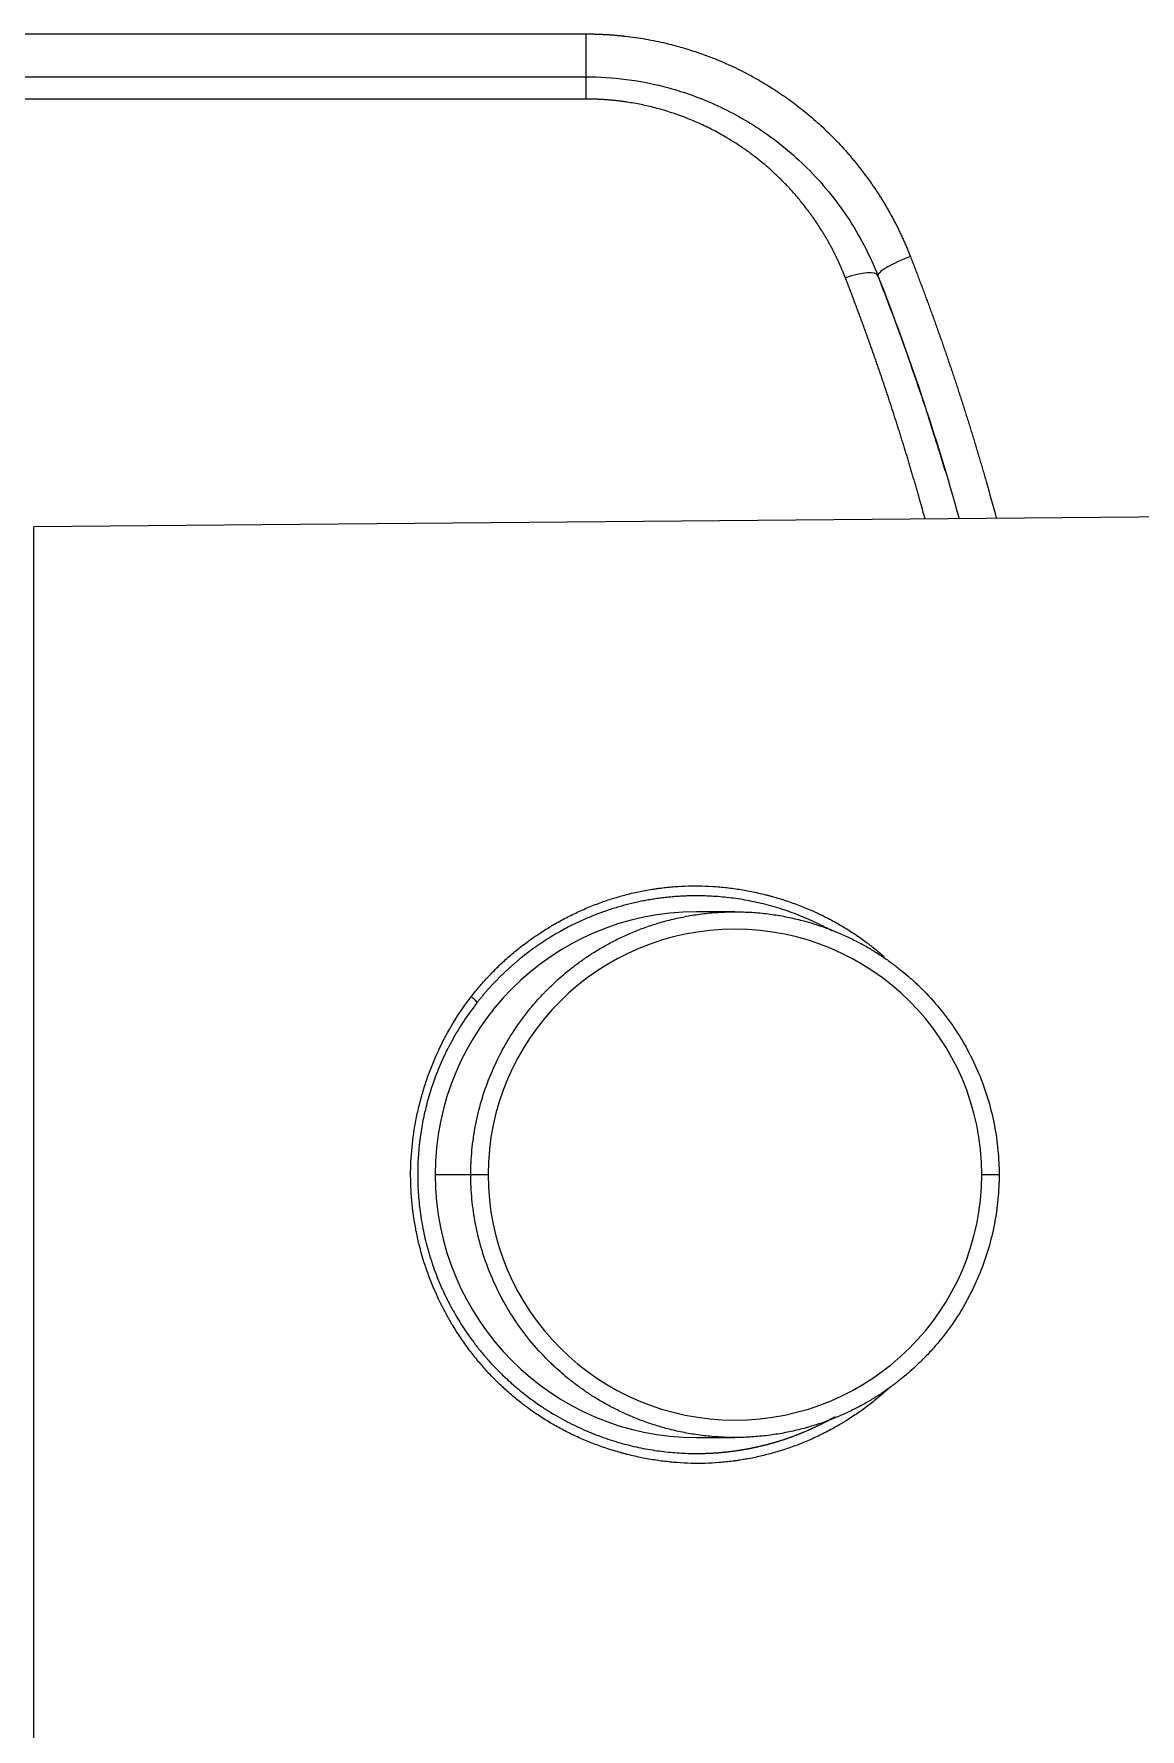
# Model space of a CAD drawing. Header units: millimetres. Extents: x 17284 to 19660, y -6011 to -2651.
# Drawn here: x 17950.89 to 17982.22, y -3433.91 to -3385.9 of the extents above; entities that cross this region are included whole.
import ezdxf

# ---------------------------------------------------------------- set-up
doc = ezdxf.new("R2010")
doc.units = ezdxf.units.MM

msp = doc.modelspace()

# ---------------------------------------------------------------- linework, layer by layer
at = {"linetype": 'Continuous', "lineweight": 13, "extrusion": (-1, -2.22045e-16, 0)}
for p, q in [((17885.112, -3385.897, 0), (17966.525, -3385.897, 0)), ((17966.525, -3385.897, 0), (17966.525, -3387.109, 0)), ((17966.525, -3387.109, 0), (17966.525, -3387.742, 0)), ((17966.525, -3387.742, 0), (17885.112, -3387.742, 0)), ((17950.893, -3436.55, 0), (17950.893, -3399.858, 0)), ((17962.257, -3418.204, 0), (17963.265, -3418.204, 0))]:
    msp.add_line(p, q, dxfattribs=at)
at = {"linetype": 'Continuous', "lineweight": 18, "extrusion": (-1, -2.22045e-16, 0)}
for p, q in [((17885.112, -3387.109, 0), (17966.525, -3387.109, 0)), ((17985.698, -3399.554, 0), (17950.893, -3399.858, 0)), ((17970.745, -3410.76, 0), (17969.66, -3410.76, 0)), ((17969.66, -3425.648, 0), (17970.745, -3425.648, 0))]:
    msp.add_line(p, q, dxfattribs=at)
at = {"linetype": 'Continuous', "lineweight": 13}
for centre, major_axis, ratio, start_param, end_param in [((17975.712, -3392.383, 0), (0.919, 0.361), 0.171683, 1.503419, 3.141593), ((17973.875, -3393.105, 0), (-0.919, -0.361), 0.28071, 3.141593, 4.602501)]:
    msp.add_ellipse(centre, major_axis=major_axis, ratio=ratio, start_param=start_param, end_param=end_param, dxfattribs=at)
at = {"linetype": 'Continuous', "lineweight": 18}
for centre, major_axis, ratio, start_param, end_param in [((17969.66, -3418.204, 0), (0, -7.444), 0.994522, 3.141593, 4.712389), ((17970.745, -3418.204, 0), (6.989, 0), 0.994463, 0.000011, 3.141593), ((17969.66, -3418.204, 0), (0, -7.444), 0.994522, 4.712389, 6.283185), ((17970.745, -3418.204, 0), (6.989, 0), 0.994463, 3.141593, 6.283174)]:
    msp.add_ellipse(centre, major_axis=major_axis, ratio=ratio, start_param=start_param, end_param=end_param, dxfattribs=at)
at = {"linetype": 'Continuous', "lineweight": 13}
for points, knots in [([(17966.525, -3385.897, 0), (17966.535, -3385.897, 0), (17966.556, -3385.897, 0), (17966.588, -3385.897, 0), (17966.619, -3385.897, 0), (17966.651, -3385.897, 0), (17966.683, -3385.898, 0), (17966.714, -3385.898, 0), (17966.746, -3385.899, 0), (17966.777, -3385.9, 0), (17966.809, -3385.901, 0), (17966.84, -3385.902, 0), (17966.872, -3385.903, 0), (17966.904, -3385.904, 0), (17966.935, -3385.905, 0), (17966.967, -3385.907, 0), (17966.998, -3385.908, 0), (17967.03, -3385.91, 0), (17967.062, -3385.911, 0), (17967.093, -3385.913, 0), (17967.125, -3385.915, 0), (17967.157, -3385.917, 0), (17967.188, -3385.919, 0), (17967.22, -3385.921, 0), (17967.252, -3385.924, 0), (17967.284, -3385.926, 0), (17967.315, -3385.929, 0), (17967.347, -3385.931, 0), (17967.379, -3385.934, 0), (17967.41, -3385.937, 0), (17967.442, -3385.94, 0), (17967.474, -3385.943, 0), (17967.506, -3385.946, 0), (17967.538, -3385.949, 0), (17967.569, -3385.952, 0), (17967.601, -3385.956, 0), (17967.721, -3385.969, 0), (17967.927, -3385.996, 0), (17968.218, -3386.042, 0), (17968.506, -3386.097, 0), (17968.766, -3386.154, 0), (17969, -3386.213, 0), (17969.207, -3386.27, 0), (17969.415, -3386.331, 0), (17969.621, -3386.398, 0), (17969.827, -3386.469, 0), (17970.052, -3386.552, 0), (17970.296, -3386.649, 0), (17970.557, -3386.762, 0), (17970.814, -3386.882, 0), (17971.068, -3387.01, 0), (17971.309, -3387.14, 0), (17971.538, -3387.272, 0), (17971.756, -3387.406, 0), (17971.971, -3387.545, 0), (17972.183, -3387.69, 0), (17972.391, -3387.84, 0), (17972.601, -3388.001, 0), (17972.813, -3388.172, 0), (17973.025, -3388.354, 0), (17973.232, -3388.541, 0), (17973.433, -3388.735, 0), (17973.63, -3388.934, 0), (17973.771, -3389.087, 0), (17973.862, -3389.188, 0), (17973.903, -3389.235, 0), (17973.945, -3389.282, 0), (17973.986, -3389.33, 0), (17974.027, -3389.378, 0), (17974.068, -3389.426, 0), (17974.108, -3389.474, 0), (17974.148, -3389.523, 0), (17974.187, -3389.571, 0), (17974.227, -3389.62, 0), (17974.265, -3389.669, 0), (17974.304, -3389.719, 0), (17974.342, -3389.768, 0), (17974.38, -3389.818, 0), (17974.417, -3389.868, 0), (17974.455, -3389.918, 0), (17974.491, -3389.968, 0), (17974.528, -3390.018, 0), (17974.564, -3390.069, 0), (17974.6, -3390.12, 0), (17974.635, -3390.171, 0), (17974.671, -3390.222, 0), (17974.705, -3390.274, 0), (17974.74, -3390.325, 0), (17974.774, -3390.377, 0), (17974.808, -3390.429, 0), (17974.841, -3390.481, 0), (17974.875, -3390.534, 0), (17974.907, -3390.587, 0), (17974.94, -3390.639, 0), (17974.972, -3390.693, 0), (17975.004, -3390.746, 0), (17975.035, -3390.799, 0), (17975.066, -3390.853, 0), (17975.097, -3390.907, 0), (17975.128, -3390.961, 0), (17975.158, -3391.015, 0), (17975.187, -3391.07, 0), (17975.217, -3391.124, 0), (17975.246, -3391.179, 0), (17975.275, -3391.234, 0), (17975.303, -3391.289, 0), (17975.331, -3391.345, 0), (17975.359, -3391.401, 0), (17975.386, -3391.456, 0), (17975.413, -3391.512, 0), (17975.44, -3391.569, 0), (17975.467, -3391.625, 0), (17975.493, -3391.682, 0), (17975.518, -3391.739, 0), (17975.544, -3391.796, 0), (17975.569, -3391.853, 0), (17975.594, -3391.911, 0), (17975.618, -3391.968, 0), (17975.642, -3392.026, 0), (17975.666, -3392.084, 0), (17975.689, -3392.142, 0), (17975.704, -3392.181, 0), (17975.712, -3392.201, 0)], [0, 0, 0, 0, 0.002641, 0.005284, 0.007926, 0.01057, 0.013215, 0.01586, 0.018507, 0.021154, 0.023802, 0.026451, 0.029102, 0.031753, 0.034405, 0.037059, 0.039713, 0.042369, 0.045026, 0.047684, 0.050344, 0.053005, 0.055667, 0.05833, 0.060995, 0.063661, 0.066329, 0.068998, 0.071668, 0.07434, 0.077014, 0.079689, 0.082366, 0.085044, 0.087724, 0.090406, 0.093089, 0.117957, 0.14267, 0.167252, 0.191728, 0.209788, 0.22789, 0.246043, 0.264257, 0.28254, 0.300901, 0.324898, 0.34883, 0.372718, 0.396582, 0.420443, 0.44201, 0.463589, 0.485195, 0.506841, 0.528542, 0.550314, 0.573964, 0.597604, 0.621253, 0.644931, 0.668657, 0.692449, 0.697814, 0.703173, 0.708526, 0.713874, 0.719216, 0.724553, 0.729886, 0.735213, 0.740536, 0.745855, 0.751169, 0.75648, 0.761787, 0.76709, 0.77239, 0.777687, 0.78298, 0.788271, 0.79356, 0.798846, 0.80413, 0.809412, 0.814693, 0.819971, 0.825249, 0.830525, 0.835801, 0.841076, 0.84635, 0.851624, 0.856898, 0.862172, 0.867446, 0.872721, 0.877996, 0.883273, 0.888551, 0.893829, 0.89911, 0.904392, 0.909676, 0.914963, 0.920251, 0.925542, 0.930836, 0.936133, 0.941433, 0.946737, 0.952044, 0.957355, 0.962669, 0.967988, 0.973311, 0.978639, 0.983972, 0.989309, 0.994652, 1, 1, 1, 1]), ([(17973.875, -3392.809, 0), (17973.871, -3392.801, 0), (17973.865, -3392.784, 0), (17973.855, -3392.76, 0), (17973.846, -3392.736, 0), (17973.836, -3392.712, 0), (17973.826, -3392.687, 0), (17973.816, -3392.663, 0), (17973.806, -3392.639, 0), (17973.796, -3392.615, 0), (17973.786, -3392.591, 0), (17973.776, -3392.567, 0), (17973.766, -3392.543, 0), (17973.755, -3392.519, 0), (17973.745, -3392.495, 0), (17973.734, -3392.471, 0), (17973.724, -3392.447, 0), (17973.713, -3392.423, 0), (17973.702, -3392.399, 0), (17973.692, -3392.376, 0), (17973.681, -3392.352, 0), (17973.67, -3392.328, 0), (17973.659, -3392.305, 0), (17973.648, -3392.281, 0), (17973.637, -3392.258, 0), (17973.625, -3392.234, 0), (17973.614, -3392.211, 0), (17973.603, -3392.187, 0), (17973.591, -3392.164, 0), (17973.58, -3392.141, 0), (17973.568, -3392.117, 0), (17973.556, -3392.094, 0), (17973.544, -3392.071, 0), (17973.533, -3392.048, 0), (17973.521, -3392.025, 0), (17973.509, -3392.002, 0), (17973.497, -3391.978, 0), (17973.484, -3391.955, 0), (17973.472, -3391.932, 0), (17973.46, -3391.91, 0), (17973.448, -3391.887, 0), (17973.435, -3391.864, 0), (17973.423, -3391.841, 0), (17973.41, -3391.818, 0), (17973.397, -3391.795, 0), (17973.384, -3391.773, 0), (17973.372, -3391.75, 0), (17973.359, -3391.727, 0), (17973.346, -3391.705, 0), (17973.333, -3391.682, 0), (17973.32, -3391.66, 0), (17973.306, -3391.637, 0), (17973.293, -3391.615, 0), (17973.28, -3391.592, 0), (17973.266, -3391.57, 0), (17973.253, -3391.548, 0), (17973.239, -3391.526, 0), (17973.226, -3391.503, 0), (17973.212, -3391.481, 0), (17973.142, -3391.369, 0), (17973.011, -3391.17, 0), (17972.811, -3390.891, 0), (17972.598, -3390.621, 0), (17972.383, -3390.37, 0), (17972.167, -3390.138, 0), (17971.952, -3389.925, 0), (17971.731, -3389.72, 0), (17971.502, -3389.525, 0), (17971.265, -3389.339, 0), (17971.022, -3389.161, 0), (17970.771, -3388.993, 0), (17970.537, -3388.848, 0), (17970.32, -3388.724, 0), (17970.125, -3388.618, 0), (17969.926, -3388.519, 0), (17969.725, -3388.426, 0), (17969.522, -3388.338, 0), (17969.316, -3388.256, 0), (17969.107, -3388.18, 0), (17968.896, -3388.109, 0), (17968.689, -3388.046, 0), (17968.485, -3387.991, 0), (17968.287, -3387.942, 0), (17968.088, -3387.899, 0), (17967.888, -3387.86, 0), (17967.736, -3387.836, 0), (17967.634, -3387.821, 0), (17967.581, -3387.813, 0), (17967.529, -3387.806, 0), (17967.476, -3387.8, 0), (17967.423, -3387.793, 0), (17967.37, -3387.787, 0), (17967.317, -3387.782, 0), (17967.264, -3387.777, 0), (17967.212, -3387.772, 0), (17967.159, -3387.767, 0), (17967.106, -3387.763, 0), (17967.053, -3387.759, 0), (17967, -3387.756, 0), (17966.948, -3387.753, 0), (17966.895, -3387.75, 0), (17966.842, -3387.748, 0), (17966.789, -3387.746, 0), (17966.736, -3387.744, 0), (17966.683, -3387.743, 0), (17966.631, -3387.742, 0), (17966.578, -3387.742, 0), (17966.542, -3387.742, 0), (17966.525, -3387.742, 0)], [0, 0, 0, 0, 0.002817, 0.005633, 0.008448, 0.011262, 0.014075, 0.016887, 0.019699, 0.022509, 0.025318, 0.028127, 0.030935, 0.033742, 0.036548, 0.039353, 0.042158, 0.044962, 0.047766, 0.050569, 0.053371, 0.056173, 0.058974, 0.061775, 0.064575, 0.067374, 0.070174, 0.072973, 0.075771, 0.078569, 0.081367, 0.084165, 0.086962, 0.089759, 0.092556, 0.095353, 0.098149, 0.100945, 0.103742, 0.106538, 0.109334, 0.11213, 0.114926, 0.117722, 0.120519, 0.123315, 0.126111, 0.128908, 0.131705, 0.134502, 0.137299, 0.140096, 0.142894, 0.145692, 0.14849, 0.151289, 0.154088, 0.156888, 0.159688, 0.162488, 0.199444, 0.236236, 0.272927, 0.309583, 0.341977, 0.374155, 0.406162, 0.438043, 0.469846, 0.501617, 0.533404, 0.565252, 0.588634, 0.61192, 0.63513, 0.658284, 0.681403, 0.704506, 0.727614, 0.750746, 0.773925, 0.79516, 0.81632, 0.837422, 0.858483, 0.879519, 0.885038, 0.890551, 0.896058, 0.901559, 0.907056, 0.912548, 0.918035, 0.923518, 0.928997, 0.934473, 0.939945, 0.945414, 0.95088, 0.956344, 0.961806, 0.967266, 0.972724, 0.978181, 0.983636, 0.989091, 0.994546, 1, 1, 1, 1]), ([(17975.712, -3392.201, 0), (17975.722, -3392.225, 0), (17975.741, -3392.274, 0), (17975.769, -3392.347, 0), (17975.797, -3392.421, 0), (17975.826, -3392.494, 0), (17975.854, -3392.567, 0), (17975.882, -3392.641, 0), (17975.91, -3392.714, 0), (17975.938, -3392.788, 0), (17975.966, -3392.861, 0), (17975.994, -3392.935, 0), (17976.022, -3393.009, 0), (17976.049, -3393.082, 0), (17976.077, -3393.156, 0), (17976.104, -3393.23, 0), (17976.132, -3393.304, 0), (17976.159, -3393.377, 0), (17976.186, -3393.451, 0), (17976.214, -3393.525, 0), (17976.241, -3393.599, 0), (17976.268, -3393.673, 0), (17976.295, -3393.747, 0), (17976.322, -3393.821, 0), (17976.349, -3393.895, 0), (17976.375, -3393.97, 0), (17976.402, -3394.044, 0), (17976.428, -3394.118, 0), (17976.455, -3394.192, 0), (17976.481, -3394.267, 0), (17976.508, -3394.341, 0), (17976.534, -3394.415, 0), (17976.56, -3394.49, 0), (17976.586, -3394.564, 0), (17976.612, -3394.639, 0), (17976.638, -3394.713, 0), (17976.664, -3394.788, 0), (17976.69, -3394.863, 0), (17976.716, -3394.937, 0), (17976.741, -3395.012, 0), (17976.767, -3395.087, 0), (17976.792, -3395.162, 0), (17976.818, -3395.237, 0), (17976.843, -3395.311, 0), (17976.868, -3395.386, 0), (17976.893, -3395.461, 0), (17976.918, -3395.536, 0), (17976.944, -3395.611, 0), (17976.968, -3395.686, 0), (17976.993, -3395.762, 0), (17977.018, -3395.837, 0), (17977.043, -3395.912, 0), (17977.067, -3395.987, 0), (17977.092, -3396.063, 0), (17977.116, -3396.138, 0), (17977.141, -3396.213, 0), (17977.165, -3396.289, 0), (17977.189, -3396.364, 0), (17977.213, -3396.44, 0), (17977.237, -3396.515, 0), (17977.261, -3396.591, 0), (17977.285, -3396.666, 0), (17977.309, -3396.742, 0), (17977.333, -3396.818, 0), (17977.357, -3396.893, 0), (17977.38, -3396.969, 0), (17977.404, -3397.045, 0), (17977.427, -3397.121, 0), (17977.451, -3397.197, 0), (17977.474, -3397.273, 0), (17977.497, -3397.348, 0), (17977.52, -3397.424, 0), (17977.543, -3397.501, 0), (17977.566, -3397.577, 0), (17977.589, -3397.653, 0), (17977.612, -3397.729, 0), (17977.635, -3397.805, 0), (17977.657, -3397.881, 0), (17977.68, -3397.958, 0), (17977.702, -3398.034, 0), (17977.725, -3398.11, 0), (17977.747, -3398.187, 0), (17977.769, -3398.263, 0), (17977.791, -3398.34, 0), (17977.814, -3398.416, 0), (17977.836, -3398.493, 0), (17977.949, -3398.888, 0), (17978.052, -3399.26, 0), (17978.146, -3399.606, 0)], [0, 0, 0, 0, 0.010113, 0.020226, 0.03034, 0.040455, 0.05057, 0.060685, 0.070801, 0.080918, 0.091035, 0.101152, 0.11127, 0.121389, 0.131508, 0.141628, 0.151749, 0.16187, 0.171992, 0.182114, 0.192237, 0.202361, 0.212486, 0.222611, 0.232737, 0.242863, 0.252991, 0.263119, 0.273247, 0.283377, 0.293507, 0.303638, 0.31377, 0.323903, 0.334037, 0.344171, 0.354306, 0.364442, 0.374579, 0.384717, 0.394856, 0.404996, 0.415136, 0.425278, 0.43542, 0.445563, 0.455708, 0.465853, 0.475999, 0.486147, 0.496295, 0.506444, 0.516594, 0.526746, 0.536898, 0.547052, 0.557206, 0.567362, 0.577518, 0.587676, 0.597835, 0.607995, 0.618157, 0.628319, 0.638482, 0.648647, 0.658813, 0.66898, 0.679149, 0.689318, 0.699489, 0.709661, 0.719834, 0.730009, 0.740184, 0.750362, 0.76054, 0.77072, 0.780901, 0.791083, 0.801267, 0.811452, 0.821638, 0.831826, 0.842016, 0.852206, 0.862398, 1, 1, 1, 1]), ([(17976.13, -3399.633, 0), (17976.062, -3399.386, 0), (17975.98, -3399.095, 0), (17975.884, -3398.759, 0), (17975.845, -3398.626, 0), (17975.806, -3398.492, 0), (17975.767, -3398.359, 0), (17975.728, -3398.225, 0), (17975.688, -3398.092, 0), (17975.648, -3397.959, 0), (17975.608, -3397.825, 0), (17975.567, -3397.692, 0), (17975.526, -3397.559, 0), (17975.485, -3397.426, 0), (17975.444, -3397.293, 0), (17975.402, -3397.16, 0), (17975.36, -3397.027, 0), (17975.318, -3396.894, 0), (17975.276, -3396.762, 0), (17975.233, -3396.629, 0), (17975.19, -3396.496, 0), (17975.146, -3396.364, 0), (17975.103, -3396.231, 0), (17975.059, -3396.099, 0), (17975.015, -3395.966, 0), (17974.971, -3395.834, 0), (17974.926, -3395.702, 0), (17974.881, -3395.57, 0), (17974.836, -3395.437, 0), (17974.79, -3395.305, 0), (17974.745, -3395.173, 0), (17974.699, -3395.041, 0), (17974.652, -3394.91, 0), (17974.606, -3394.778, 0), (17974.559, -3394.646, 0), (17974.512, -3394.514, 0), (17974.464, -3394.383, 0), (17974.417, -3394.251, 0), (17974.369, -3394.12, 0), (17974.321, -3393.988, 0), (17974.272, -3393.857, 0), (17974.223, -3393.726, 0), (17974.174, -3393.594, 0), (17974.125, -3393.463, 0), (17974.076, -3393.332, 0), (17974.026, -3393.201, 0), (17973.976, -3393.07, 0), (17973.925, -3392.94, 0), (17973.892, -3392.852, 0), (17973.875, -3392.809, 0)], [0, 0, 0, 0, 0.106064, 0.125268, 0.144482, 0.163705, 0.182937, 0.202179, 0.221431, 0.240691, 0.259962, 0.279242, 0.298532, 0.317832, 0.337141, 0.356461, 0.37579, 0.39513, 0.41448, 0.43384, 0.45321, 0.47259, 0.491981, 0.511383, 0.530795, 0.550217, 0.56965, 0.589094, 0.608549, 0.628014, 0.64749, 0.666978, 0.686476, 0.705985, 0.725506, 0.745038, 0.764581, 0.784135, 0.803701, 0.823278, 0.842867, 0.862468, 0.88208, 0.901703, 0.921339, 0.940986, 0.960646, 0.980317, 1, 1, 1, 1]), ([(17963.277, -3413.166, 0), (17963.359, -3413.061, 0), (17963.527, -3412.854, 0), (17963.792, -3412.559, 0), (17964.07, -3412.278, 0), (17964.36, -3412.013, 0), (17964.663, -3411.763, 0), (17964.979, -3411.527, 0), (17965.253, -3411.343, 0), (17965.45, -3411.22, 0), (17965.55, -3411.16, 0), (17965.6, -3411.13, 0), (17965.626, -3411.116, 0), (17965.638, -3411.108, 0), (17965.645, -3411.105, 0), (17965.648, -3411.103, 0), (17965.649, -3411.102, 0), (17965.65, -3411.101, 0), (17965.65, -3411.101, 0), (17965.651, -3411.101, 0), (17965.651, -3411.101, 0), (17965.651, -3411.101, 0), (17965.77, -3411.033, 0), (17966.008, -3410.903, 0), (17966.371, -3410.728, 0), (17966.739, -3410.572, 0), (17967.11, -3410.436, 0), (17967.487, -3410.32, 0), (17967.867, -3410.222, 0), (17968.188, -3410.157, 0), (17968.415, -3410.119, 0), (17968.529, -3410.102, 0), (17968.586, -3410.094, 0), (17968.614, -3410.09, 0), (17968.628, -3410.088, 0), (17968.636, -3410.088, 0), (17968.639, -3410.087, 0), (17968.641, -3410.087, 0), (17968.642, -3410.087, 0), (17968.773, -3410.07, 0), (17969.034, -3410.043, 0), (17969.427, -3410.023, 0), (17969.821, -3410.023, 0), (17970.217, -3410.043, 0), (17970.613, -3410.083, 0), (17971.011, -3410.144, 0), (17971.343, -3410.211, 0), (17971.577, -3410.267, 0), (17971.693, -3410.298, 0), (17971.752, -3410.314, 0), (17971.781, -3410.322, 0), (17971.796, -3410.326, 0), (17971.803, -3410.328, 0), (17971.807, -3410.329, 0), (17971.808, -3410.329, 0), (17971.809, -3410.329, 0), (17971.81, -3410.33, 0), (17971.81, -3410.33, 0), (17971.81, -3410.33, 0), (17971.81, -3410.33, 0), (17971.94, -3410.366, 0), (17972.197, -3410.444, 0), (17972.572, -3410.578, 0), (17972.938, -3410.729, 0), (17973.295, -3410.897, 0), (17973.643, -3411.082, 0), (17973.981, -3411.285, 0), (17974.255, -3411.469, 0), (17974.443, -3411.606, 0), (17974.536, -3411.676, 0), (17974.582, -3411.712, 0), (17974.605, -3411.73, 0), (17974.616, -3411.739, 0), (17974.622, -3411.744, 0), (17974.625, -3411.746, 0), (17974.626, -3411.747, 0), (17974.627, -3411.748, 0), (17974.627, -3411.748, 0), (17974.628, -3411.748, 0), (17974.628, -3411.748, 0), (17974.732, -3411.83, 0), (17974.845, -3411.924, 0), (17974.956, -3412.02, 0), (17974.967, -3412.031, 0)], [0, 0, 0, 0, 0.030194, 0.060388, 0.090582, 0.120776, 0.150971, 0.181165, 0.211359, 0.226456, 0.234004, 0.237779, 0.239666, 0.240609, 0.241081, 0.241317, 0.241435, 0.241494, 0.241523, 0.241538, 0.241538, 0.241553, 0.241553, 0.271747, 0.301941, 0.332135, 0.362329, 0.392524, 0.422718, 0.452912, 0.468009, 0.475557, 0.479332, 0.481219, 0.482162, 0.482634, 0.48287, 0.48287, 0.483106, 0.483106, 0.5133, 0.543494, 0.573688, 0.603882, 0.634077, 0.664271, 0.694465, 0.709562, 0.71711, 0.720885, 0.722772, 0.723715, 0.724187, 0.724423, 0.724541, 0.7246, 0.724629, 0.724644, 0.724644, 0.724659, 0.724659, 0.754853, 0.785047, 0.815241, 0.845435, 0.875629, 0.905824, 0.936018, 0.951115, 0.958663, 0.962438, 0.964325, 0.965268, 0.96574, 0.965976, 0.966094, 0.966153, 0.966182, 0.966182, 0.966212, 0.966212, 0.996406, 1, 1, 1, 1]), ([(17963.265, -3418.204, 0), (17963.265, -3417.974, 0), (17963.276, -3417.742, 0), (17963.32, -3417.277, 0), (17963.353, -3417.044, 0), (17963.442, -3416.578, 0), (17963.498, -3416.346, 0), (17963.634, -3415.885, 0), (17963.713, -3415.656, 0), (17963.896, -3415.204, 0), (17963.999, -3414.981, 0), (17964.228, -3414.543, 0), (17964.355, -3414.328, 0), (17964.631, -3413.909, 0), (17964.78, -3413.706, 0), (17965.021, -3413.41, 0), (17965.146, -3413.265, 0), (17965.299, -3413.101, 0), (17965.377, -3413.02, 0), (17965.416, -3412.98, 0), (17965.436, -3412.96, 0), (17965.446, -3412.95, 0), (17965.451, -3412.945, 0), (17965.454, -3412.943, 0), (17965.455, -3412.941, 0), (17965.456, -3412.941, 0), (17965.456, -3412.941, 0), (17965.456, -3412.94, 0), (17965.456, -3412.94, 0), (17965.456, -3412.94, 0), (17965.456, -3412.94, 0), (17965.456, -3412.94, 0), (17965.515, -3412.882, 0), (17965.638, -3412.763, 0), (17965.84, -3412.582, 0), (17966.06, -3412.399, 0), (17966.299, -3412.216, 0), (17966.556, -3412.034, 0), (17966.834, -3411.856, 0), (17967.133, -3411.683, 0), (17967.452, -3411.517, 0), (17967.792, -3411.361, 0), (17968.154, -3411.217, 0), (17968.536, -3411.088, 0), (17968.939, -3410.976, 0), (17969.363, -3410.884, 0), (17969.805, -3410.814, 0), (17970.112, -3410.785, 0), (17970.347, -3410.77, 0), (17970.465, -3410.764, 0), (17970.604, -3410.761, 0), (17970.665, -3410.76, 0), (17970.705, -3410.76, 0), (17970.725, -3410.76, 0), (17970.745, -3410.76, 0)], [0, 0, 0, 0, 0.0625, 0.0625, 0.125, 0.125, 0.1875, 0.1875, 0.25, 0.25, 0.3125, 0.3125, 0.375, 0.375, 0.4375, 0.4375, 0.46875, 0.484375, 0.492188, 0.496094, 0.498047, 0.499024, 0.499512, 0.499756, 0.499878, 0.499939, 0.49997, 0.499985, 0.499993, 0.499997, 0.499997, 0.5, 0.5, 0.53125, 0.5625, 0.59375, 0.625, 0.65625, 0.687501, 0.718751, 0.750001, 0.781251, 0.812501, 0.843751, 0.875001, 0.906251, 0.937501, 0.968751, 0.968751, 0.984376, 0.992188, 0.996094, 0.996094, 1, 1, 1, 1]), ([(17975.09, -3424.27, 0), (17975.047, -3424.308, 0), (17974.908, -3424.433, 0), (17974.663, -3424.637, 0), (17974.35, -3424.873, 0), (17974.078, -3425.058, 0), (17973.883, -3425.181, 0), (17973.784, -3425.24, 0), (17973.734, -3425.27, 0), (17973.709, -3425.284, 0), (17973.697, -3425.292, 0), (17973.69, -3425.295, 0), (17973.687, -3425.297, 0), (17973.686, -3425.298, 0), (17973.685, -3425.299, 0), (17973.684, -3425.299, 0), (17973.684, -3425.299, 0), (17973.684, -3425.299, 0), (17973.684, -3425.299, 0), (17973.566, -3425.368, 0), (17973.328, -3425.498, 0), (17972.966, -3425.674, 0), (17972.599, -3425.83, 0), (17972.228, -3425.966, 0), (17971.851, -3426.083, 0), (17971.47, -3426.182, 0), (17971.148, -3426.248, 0), (17970.92, -3426.286, 0), (17970.806, -3426.303, 0), (17970.748, -3426.311, 0), (17970.72, -3426.315, 0), (17970.708, -3426.317, 0), (17970.699, -3426.318, 0), (17970.695, -3426.318, 0), (17970.56, -3426.336, 0), (17970.297, -3426.363, 0), (17969.901, -3426.384, 0), (17969.504, -3426.384, 0), (17969.107, -3426.364, 0), (17968.708, -3426.324, 0), (17968.308, -3426.263, 0), (17967.973, -3426.196, 0), (17967.739, -3426.139, 0), (17967.621, -3426.109, 0), (17967.563, -3426.093, 0), (17967.533, -3426.085, 0), (17967.519, -3426.081, 0), (17967.511, -3426.079, 0), (17967.508, -3426.078, 0), (17967.506, -3426.077, 0), (17967.505, -3426.077, 0), (17967.504, -3426.077, 0), (17967.504, -3426.077, 0), (17967.504, -3426.077, 0), (17967.504, -3426.077, 0), (17967.374, -3426.04, 0), (17967.116, -3425.962, 0), (17966.74, -3425.828, 0), (17966.373, -3425.677, 0), (17966.016, -3425.509, 0), (17965.668, -3425.324, 0), (17965.33, -3425.122, 0), (17965.055, -3424.938, 0), (17964.868, -3424.802, 0), (17964.775, -3424.732, 0), (17964.729, -3424.696, 0), (17964.706, -3424.678, 0), (17964.694, -3424.669, 0), (17964.689, -3424.665, 0), (17964.686, -3424.662, 0), (17964.684, -3424.661, 0), (17964.684, -3424.661, 0), (17964.683, -3424.66, 0), (17964.683, -3424.66, 0), (17964.683, -3424.66, 0), (17964.579, -3424.579, 0), (17964.377, -3424.412, 0), (17964.087, -3424.147, 0), (17963.81, -3423.87, 0), (17963.548, -3423.578, 0), (17963.299, -3423.273, 0), (17963.064, -3422.954, 0), (17962.879, -3422.676, 0), (17962.756, -3422.476, 0), (17962.696, -3422.374, 0), (17962.667, -3422.323, 0), (17962.652, -3422.297, 0), (17962.644, -3422.284, 0), (17962.641, -3422.278, 0), (17962.639, -3422.275, 0), (17962.638, -3422.273, 0), (17962.638, -3422.272, 0), (17962.637, -3422.272, 0), (17962.637, -3422.272, 0), (17962.502, -3422.033, 0), (17962.258, -3421.55, 0), (17961.967, -3420.802, 0), (17961.824, -3420.288, 0), (17961.735, -3419.898, 0), (17961.696, -3419.701, 0), (17961.658, -3419.47, 0), (17961.641, -3419.354, 0), (17961.633, -3419.296, 0), (17961.63, -3419.266, 0), (17961.628, -3419.252, 0), (17961.627, -3419.246, 0), (17961.626, -3419.241, 0), (17961.626, -3419.239, 0), (17961.592, -3418.97, 0), (17961.551, -3418.435, 0), (17961.57, -3417.631, 0), (17961.653, -3416.961, 0), (17961.745, -3416.492, 0), (17961.8, -3416.259, 0), (17961.83, -3416.142, 0), (17961.846, -3416.083, 0), (17961.853, -3416.054, 0), (17961.857, -3416.039, 0), (17961.859, -3416.032, 0), (17961.86, -3416.029, 0), (17961.861, -3416.027, 0), (17961.861, -3416.026, 0), (17961.861, -3416.025, 0), (17961.861, -3416.025, 0), (17961.861, -3416.025, 0), (17961.897, -3415.893, 0), (17961.975, -3415.632, 0), (17962.154, -3415.122, 0), (17962.421, -3414.51, 0), (17962.809, -3413.815, 0), (17963.114, -3413.378, 0), (17963.277, -3413.166, 0)], [0, 0, 0, 0, 0.007197, 0.023744, 0.040291, 0.056838, 0.065111, 0.069248, 0.071316, 0.07235, 0.072867, 0.073126, 0.073255, 0.07332, 0.073352, 0.073368, 0.073376, 0.073376, 0.073384, 0.073384, 0.089931, 0.106478, 0.123024, 0.139571, 0.156118, 0.172665, 0.189211, 0.197485, 0.201621, 0.20369, 0.204724, 0.205241, 0.205241, 0.205758, 0.205758, 0.222305, 0.238851, 0.255398, 0.271945, 0.288492, 0.305038, 0.321585, 0.329858, 0.333995, 0.336063, 0.337097, 0.337615, 0.337873, 0.338002, 0.338067, 0.338099, 0.338115, 0.338124, 0.338124, 0.338132, 0.338132, 0.354678, 0.371225, 0.387772, 0.404318, 0.420865, 0.437412, 0.453959, 0.462232, 0.466369, 0.468437, 0.469471, 0.469988, 0.470247, 0.470376, 0.470441, 0.470473, 0.470489, 0.470489, 0.470505, 0.470505, 0.487052, 0.503599, 0.520145, 0.536692, 0.553239, 0.569786, 0.586332, 0.594606, 0.598742, 0.600811, 0.601845, 0.602362, 0.60262, 0.60275, 0.602814, 0.602847, 0.602847, 0.602879, 0.602879, 0.635972, 0.669066, 0.702159, 0.702159, 0.718706, 0.726979, 0.731116, 0.733184, 0.734218, 0.734736, 0.734994, 0.734994, 0.735253, 0.735253, 0.768346, 0.801439, 0.834533, 0.85108, 0.859353, 0.86349, 0.865558, 0.866592, 0.867109, 0.867368, 0.867497, 0.867562, 0.867594, 0.86761, 0.86761, 0.867626, 0.867626, 0.884173, 0.90072, 0.933813, 0.966907, 1, 1, 1, 1]), ([(17970.745, -3425.648, 0), (17970.584, -3425.648, 0), (17970.266, -3425.638, 0), (17969.805, -3425.594, 0), (17969.363, -3425.525, 0), (17968.94, -3425.432, 0), (17968.537, -3425.32, 0), (17968.154, -3425.191, 0), (17967.793, -3425.047, 0), (17967.452, -3424.891, 0), (17967.133, -3424.726, 0), (17966.835, -3424.553, 0), (17966.557, -3424.375, 0), (17966.299, -3424.193, 0), (17966.06, -3424.01, 0), (17965.84, -3423.827, 0), (17965.706, -3423.706, 0), (17965.609, -3423.616, 0), (17965.562, -3423.571, 0), (17965.508, -3423.52, 0), (17965.482, -3423.494, 0), (17965.469, -3423.481, 0), (17965.463, -3423.474, 0), (17965.459, -3423.471, 0), (17965.458, -3423.47, 0), (17965.457, -3423.469, 0), (17965.457, -3423.468, 0), (17965.456, -3423.468, 0), (17965.456, -3423.468, 0), (17965.456, -3423.468, 0), (17965.456, -3423.468, 0), (17965.456, -3423.468, 0), (17965.456, -3423.468, 0), (17965.274, -3423.286, 0), (17965.102, -3423.096, 0), (17964.78, -3422.703, 0), (17964.631, -3422.499, 0), (17964.355, -3422.081, 0), (17964.228, -3421.866, 0), (17963.999, -3421.428, 0), (17963.896, -3421.205, 0), (17963.713, -3420.753, 0), (17963.634, -3420.524, 0), (17963.498, -3420.063, 0), (17963.442, -3419.83, 0), (17963.353, -3419.365, 0), (17963.32, -3419.132, 0), (17963.276, -3418.666, 0), (17963.265, -3418.434, 0), (17963.265, -3418.204, 0)], [0, 0, 0, 0, 0.031249, 0.062499, 0.093749, 0.124999, 0.156249, 0.187499, 0.218749, 0.249999, 0.281249, 0.312499, 0.34375, 0.375, 0.40625, 0.4375, 0.46875, 0.46875, 0.484375, 0.492187, 0.496093, 0.498046, 0.499023, 0.499511, 0.499755, 0.499878, 0.499939, 0.499969, 0.499984, 0.499992, 0.499996, 0.499996, 0.5, 0.5, 0.5625, 0.5625, 0.625, 0.625, 0.6875, 0.6875, 0.75, 0.75, 0.8125, 0.8125, 0.875, 0.875, 0.9375, 0.9375, 1, 1, 1, 1])]:
    msp.add_open_spline(points, degree=3, knots=knots, dxfattribs=at)
at = {"linetype": 'Continuous', "lineweight": 18}
for points, knots in [([(17966.525, -3387.109, 0), (17966.907, -3387.109, 0), (17967.7, -3387.161, 0), (17968.933, -3387.409, 0), (17970.233, -3387.877, 0), (17971.568, -3388.622, 0), (17972.86, -3389.684, 0), (17973.996, -3391.069, 0), (17974.565, -3392.164, 0), (17974.793, -3392.744, 0)], [0, 0, 0, 0, 0.106966, 0.221997, 0.351545, 0.49376, 0.651107, 0.822357, 1, 1, 1, 1]), ([(17976.701, -3398.268, 0), (17976.65, -3398.096, 0), (17976.597, -3397.924, 0), (17976.373, -3397.195, 0), (17976.195, -3396.638, 0), (17975.821, -3395.525, 0), (17975.432, -3394.411, 0), (17975.012, -3393.299, 0), (17974.793, -3392.744, 0)], [0, 0, 0, 0, 0.093381, 0.093381, 0.395587, 0.395587, 0.697794, 1, 1, 1, 1]), ([(17969.658, -3410.307, 0), (17969.657, -3410.307, 0), (17969.607, -3410.307, 0), (17969.506, -3410.308, 0), (17969.354, -3410.312, 0), (17969.2, -3410.32, 0), (17969.046, -3410.33, 0), (17968.89, -3410.344, 0), (17968.734, -3410.361, 0), (17968.577, -3410.381, 0), (17968.419, -3410.404, 0), (17968.26, -3410.431, 0), (17968.101, -3410.461, 0), (17967.941, -3410.495, 0), (17967.78, -3410.533, 0), (17967.62, -3410.574, 0), (17967.459, -3410.619, 0), (17967.298, -3410.667, 0), (17967.136, -3410.72, 0), (17966.975, -3410.776, 0), (17966.814, -3410.836, 0), (17966.653, -3410.9, 0), (17966.492, -3410.968, 0), (17966.332, -3411.041, 0), (17966.161, -3411.122, 0), (17965.977, -3411.216, 0), (17965.777, -3411.325, 0), (17965.568, -3411.447, 0), (17965.352, -3411.582, 0), (17965.13, -3411.732, 0), (17964.902, -3411.897, 0), (17964.737, -3412.026, 0), (17964.635, -3412.11, 0), (17964.596, -3412.143, 0), (17964.557, -3412.175, 0), (17964.518, -3412.208, 0), (17964.48, -3412.241, 0), (17964.442, -3412.274, 0), (17964.404, -3412.308, 0), (17964.366, -3412.342, 0), (17964.328, -3412.376, 0), (17964.291, -3412.41, 0), (17964.254, -3412.445, 0), (17964.217, -3412.48, 0), (17964.181, -3412.515, 0), (17964.144, -3412.55, 0), (17964.108, -3412.585, 0), (17964.072, -3412.621, 0), (17964.036, -3412.657, 0), (17964.001, -3412.693, 0), (17963.966, -3412.73, 0), (17963.931, -3412.766, 0), (17963.896, -3412.803, 0), (17963.861, -3412.84, 0), (17963.827, -3412.878, 0), (17963.793, -3412.915, 0), (17963.759, -3412.953, 0), (17963.726, -3412.991, 0), (17963.692, -3413.029, 0), (17963.659, -3413.067, 0), (17963.626, -3413.106, 0), (17963.594, -3413.145, 0), (17963.561, -3413.184, 0), (17963.529, -3413.223, 0), (17963.497, -3413.262, 0), (17963.466, -3413.302, 0), (17963.445, -3413.329, 0), (17963.435, -3413.342, 0)], [0, 0, 0, 0, 0.00003, 0.020796, 0.041731, 0.062838, 0.084119, 0.105576, 0.127211, 0.149027, 0.171024, 0.193206, 0.215573, 0.238129, 0.260874, 0.28381, 0.306939, 0.330262, 0.353782, 0.3775, 0.401417, 0.425535, 0.449855, 0.474379, 0.499108, 0.529126, 0.561074, 0.594955, 0.630769, 0.668519, 0.708204, 0.749825, 0.756972, 0.764118, 0.771265, 0.778412, 0.785558, 0.792705, 0.799852, 0.806999, 0.814146, 0.821293, 0.82844, 0.835588, 0.842735, 0.849883, 0.85703, 0.864178, 0.871326, 0.878474, 0.885622, 0.89277, 0.899918, 0.907066, 0.914214, 0.921362, 0.928511, 0.935659, 0.942808, 0.949957, 0.957105, 0.964254, 0.971403, 0.978552, 0.985701, 0.992851, 1, 1, 1, 1]), ([(17973.485, -3411.297, 0), (17973.428, -3411.265, 0), (17973.371, -3411.234, 0), (17973.133, -3411.11, 0), (17972.951, -3411.024, 0), (17972.589, -3410.869, 0), (17972.407, -3410.799, 0), (17972.047, -3410.675, 0), (17971.867, -3410.62, 0), (17971.511, -3410.525, 0), (17971.158, -3410.445, 0), (17970.64, -3410.363, 0), (17970.139, -3410.317, 0), (17969.816, -3410.307, 0), (17969.658, -3410.307, 0)], [0, 0, 0, 0, 0.043409, 0.043409, 0.180065, 0.180065, 0.316721, 0.316721, 0.453377, 0.453377, 0.590032, 0.726688, 0.863344, 1, 1, 1, 1]), ([(17970.745, -3410.76, 0), (17970.907, -3410.76, 0), (17971.225, -3410.77, 0), (17971.685, -3410.814, 0), (17972.128, -3410.884, 0), (17972.551, -3410.976, 0), (17972.954, -3411.088, 0), (17973.336, -3411.217, 0), (17973.698, -3411.361, 0), (17974.038, -3411.517, 0), (17974.357, -3411.682, 0), (17974.656, -3411.855, 0), (17974.934, -3412.034, 0), (17975.192, -3412.215, 0), (17975.43, -3412.399, 0), (17975.65, -3412.582, 0), (17975.785, -3412.702, 0), (17975.882, -3412.792, 0), (17975.929, -3412.837, 0), (17975.982, -3412.889, 0), (17976.008, -3412.915, 0), (17976.021, -3412.927, 0), (17976.028, -3412.934, 0), (17976.031, -3412.937, 0), (17976.033, -3412.939, 0), (17976.034, -3412.939, 0), (17976.034, -3412.94, 0), (17976.034, -3412.94, 0), (17976.034, -3412.94, 0), (17976.034, -3412.94, 0), (17976.034, -3412.94, 0), (17976.034, -3412.94, 0), (17976.034, -3412.94, 0), (17976.217, -3413.122, 0), (17976.389, -3413.312, 0), (17976.71, -3413.705, 0), (17976.86, -3413.909, 0), (17977.136, -3414.328, 0), (17977.262, -3414.542, 0), (17977.492, -3414.98, 0), (17977.595, -3415.203, 0), (17977.777, -3415.655, 0), (17977.857, -3415.884, 0), (17977.992, -3416.346, 0), (17978.048, -3416.578, 0), (17978.137, -3417.043, 0), (17978.171, -3417.277, 0), (17978.214, -3417.742, 0), (17978.225, -3417.974, 0), (17978.225, -3418.204, 0)], [0, 0, 0, 0, 0.031249, 0.062499, 0.093749, 0.124999, 0.156249, 0.187499, 0.218749, 0.249999, 0.281249, 0.312499, 0.343749, 0.374999, 0.40625, 0.4375, 0.46875, 0.46875, 0.484375, 0.492187, 0.496093, 0.498046, 0.499023, 0.499511, 0.499755, 0.499878, 0.499939, 0.499969, 0.499984, 0.499992, 0.499996, 0.499996, 0.5, 0.5, 0.5625, 0.5625, 0.625, 0.625, 0.6875, 0.6875, 0.75, 0.75, 0.8125, 0.8125, 0.875, 0.875, 0.9375, 0.9375, 1, 1, 1, 1]), ([(17963.435, -3413.342, 0), (17963.303, -3413.511, 0), (17963.18, -3413.682, 0), (17962.953, -3414.027, 0), (17962.848, -3414.2, 0), (17962.655, -3414.548, 0), (17962.566, -3414.723, 0), (17962.406, -3415.07, 0), (17962.334, -3415.244, 0), (17962.204, -3415.588, 0), (17962.146, -3415.758, 0), (17962.045, -3416.096, 0), (17961.957, -3416.43, 0), (17961.893, -3416.754, 0), (17961.853, -3416.992, 0), (17961.836, -3417.11, 0), (17961.818, -3417.246, 0), (17961.811, -3417.313, 0), (17961.807, -3417.347, 0), (17961.805, -3417.363, 0), (17961.804, -3417.372, 0), (17961.804, -3417.376, 0), (17961.804, -3417.378, 0), (17961.803, -3417.379, 0), (17961.803, -3417.38, 0), (17961.803, -3417.38, 0), (17961.803, -3417.38, 0), (17961.803, -3417.38, 0), (17961.785, -3417.553, 0), (17961.76, -3417.902, 0), (17961.758, -3418.436, 0), (17961.792, -3418.977, 0), (17961.865, -3419.524, 0), (17961.977, -3420.072, 0), (17962.131, -3420.619, 0), (17962.262, -3420.98, 0), (17962.37, -3421.25, 0), (17962.427, -3421.384, 0), (17962.499, -3421.539, 0), (17962.535, -3421.616, 0), (17962.554, -3421.655, 0), (17962.564, -3421.674, 0), (17962.568, -3421.684, 0), (17962.571, -3421.689, 0), (17962.572, -3421.691, 0), (17962.572, -3421.692, 0), (17962.573, -3421.693, 0), (17962.573, -3421.693, 0), (17962.573, -3421.693, 0), (17962.573, -3421.694, 0), (17962.573, -3421.694, 0), (17962.573, -3421.694, 0), (17962.637, -3421.824, 0), (17962.709, -3421.96, 0), (17962.87, -3422.245, 0), (17962.96, -3422.393, 0), (17963.11, -3422.621, 0), (17963.216, -3422.775, 0), (17963.39, -3423.012, 0), (17963.518, -3423.173, 0), (17963.619, -3423.294, 0), (17963.67, -3423.354, 0), (17963.733, -3423.426, 0), (17963.764, -3423.461, 0), (17963.78, -3423.479, 0), (17963.788, -3423.488, 0), (17963.792, -3423.492, 0), (17963.794, -3423.494, 0), (17963.795, -3423.496, 0), (17963.796, -3423.496, 0), (17963.796, -3423.496, 0), (17963.796, -3423.497, 0), (17963.796, -3423.497, 0), (17963.796, -3423.497, 0), (17963.796, -3423.497, 0), (17963.898, -3423.609, 0), (17963.998, -3423.713, 0), (17964.191, -3423.906, 0), (17964.285, -3423.994, 0), (17964.466, -3424.156, 0), (17964.552, -3424.23, 0), (17964.716, -3424.365, 0), (17964.793, -3424.426, 0), (17964.937, -3424.536, 0), (17965.004, -3424.585, 0), (17965.127, -3424.673, 0), (17965.239, -3424.75, 0), (17965.327, -3424.808, 0), (17965.384, -3424.845, 0), (17965.41, -3424.862, 0), (17965.436, -3424.878, 0), (17965.448, -3424.886, 0), (17965.454, -3424.89, 0), (17965.457, -3424.891, 0), (17965.458, -3424.892, 0), (17965.459, -3424.893, 0), (17965.459, -3424.893, 0), (17965.459, -3424.893, 0), (17965.459, -3424.893, 0), (17965.459, -3424.893, 0), (17965.459, -3424.893, 0), (17965.459, -3424.893, 0), (17965.459, -3424.893, 0), (17965.459, -3424.893, 0), (17965.636, -3425.004, 0), (17965.815, -3425.107, 0), (17966.175, -3425.295, 0), (17966.355, -3425.38, 0), (17966.717, -3425.536, 0), (17966.898, -3425.606, 0), (17967.258, -3425.73, 0), (17967.617, -3425.84, 0), (17968.147, -3425.962, 0), (17968.667, -3426.045, 0), (17969.172, -3426.092, 0), (17969.498, -3426.101, 0), (17969.658, -3426.101, 0)], [0, 0, 0, 0, 0.03125, 0.03125, 0.0625, 0.0625, 0.09375, 0.09375, 0.125, 0.125, 0.15625, 0.15625, 0.1875, 0.21875, 0.21875, 0.234375, 0.242187, 0.246094, 0.248047, 0.249023, 0.249512, 0.249756, 0.249878, 0.249939, 0.249969, 0.249985, 0.249985, 0.25, 0.25, 0.28125, 0.3125, 0.34375, 0.375, 0.40625, 0.4375, 0.46875, 0.46875, 0.484375, 0.492187, 0.496094, 0.498047, 0.499023, 0.499512, 0.499756, 0.499878, 0.499939, 0.499969, 0.499985, 0.499992, 0.499996, 0.499996, 0.5, 0.5, 0.53125, 0.53125, 0.5625, 0.5625, 0.578125, 0.59375, 0.609375, 0.609375, 0.617187, 0.621094, 0.623047, 0.624023, 0.624512, 0.624756, 0.624878, 0.624939, 0.624969, 0.624985, 0.624992, 0.624996, 0.624996, 0.625, 0.625, 0.640625, 0.640625, 0.65625, 0.65625, 0.671875, 0.671875, 0.6875, 0.6875, 0.703125, 0.703125, 0.71875, 0.734375, 0.734375, 0.742187, 0.746094, 0.748047, 0.749023, 0.749512, 0.749756, 0.749878, 0.749939, 0.749969, 0.749985, 0.749992, 0.749996, 0.749998, 0.749998, 0.75, 0.75, 0.78125, 0.78125, 0.8125, 0.8125, 0.84375, 0.84375, 0.875, 0.90625, 0.9375, 0.96875, 1, 1, 1, 1]), ([(17963.277, -3413.166, 0), (17963.297, -3413.181, 0), (17963.342, -3413.216, 0), (17963.403, -3413.275, 0), (17963.437, -3413.322, 0), (17963.438, -3413.338, 0), (17963.435, -3413.342, 0)], [0, 0, 0, 0, 0.249942, 0.499962, 0.749981, 1, 1, 1, 1]), ([(17963.265, -3418.204, 0), (17963.271, -3418.204, 0), (17963.302, -3418.204, 0), (17963.418, -3418.204, 0), (17963.583, -3418.204, 0), (17963.701, -3418.204, 0), (17963.756, -3418.204, 0)], [0, 0, 0, 0, 0.249994, 0.499996, 0.749998, 1, 1, 1, 1]), ([(17978.225, -3418.204, 0), (17978.225, -3418.434, 0), (17978.214, -3418.666, 0), (17978.171, -3419.131, 0), (17978.137, -3419.365, 0), (17978.048, -3419.83, 0), (17977.992, -3420.062, 0), (17977.857, -3420.524, 0), (17977.777, -3420.753, 0), (17977.595, -3421.205, 0), (17977.492, -3421.428, 0), (17977.262, -3421.866, 0), (17977.136, -3422.081, 0), (17976.86, -3422.499, 0), (17976.71, -3422.703, 0), (17976.469, -3422.998, 0), (17976.344, -3423.143, 0), (17976.192, -3423.307, 0), (17976.114, -3423.388, 0), (17976.074, -3423.428, 0), (17976.054, -3423.448, 0), (17976.044, -3423.458, 0), (17976.039, -3423.463, 0), (17976.037, -3423.466, 0), (17976.036, -3423.467, 0), (17976.035, -3423.467, 0), (17976.035, -3423.468, 0), (17976.034, -3423.468, 0), (17976.034, -3423.468, 0), (17976.034, -3423.468, 0), (17976.034, -3423.468, 0), (17976.034, -3423.468, 0), (17975.975, -3423.527, 0), (17975.852, -3423.645, 0), (17975.65, -3423.827, 0), (17975.43, -3424.01, 0), (17975.192, -3424.193, 0), (17974.934, -3424.374, 0), (17974.656, -3424.553, 0), (17974.358, -3424.726, 0), (17974.039, -3424.891, 0), (17973.698, -3425.047, 0), (17973.337, -3425.191, 0), (17972.954, -3425.32, 0), (17972.551, -3425.432, 0), (17972.128, -3425.525, 0), (17971.685, -3425.594, 0), (17971.378, -3425.623, 0), (17971.144, -3425.638, 0), (17971.026, -3425.644, 0), (17970.906, -3425.647, 0), (17970.826, -3425.648, 0), (17970.786, -3425.648, 0), (17970.745, -3425.648, 0)], [0, 0, 0, 0, 0.0625, 0.0625, 0.125, 0.125, 0.1875, 0.1875, 0.25, 0.25, 0.3125, 0.3125, 0.375, 0.375, 0.4375, 0.4375, 0.46875, 0.484375, 0.492188, 0.496094, 0.498047, 0.499024, 0.499512, 0.499756, 0.499878, 0.499939, 0.49997, 0.499985, 0.499993, 0.499997, 0.499997, 0.5, 0.5, 0.53125, 0.5625, 0.59375, 0.625, 0.656251, 0.687501, 0.718751, 0.750001, 0.781251, 0.812501, 0.843751, 0.875001, 0.906251, 0.937501, 0.968751, 0.968751, 0.984376, 0.992188, 0.992188, 1, 1, 1, 1]), ([(17977.734, -3418.204, 0), (17977.795, -3418.204, 0), (17977.929, -3418.204, 0), (17978.114, -3418.204, 0), (17978.222, -3418.204, 0), (17978.232, -3418.204, 0), (17978.225, -3418.204, 0)], [0, 0, 0, 0, 0.250002, 0.500004, 0.750006, 1, 1, 1, 1]), ([(17969.658, -3426.101, 0), (17969.666, -3426.101, 0), (17969.682, -3426.101, 0), (17969.707, -3426.101, 0), (17969.732, -3426.101, 0), (17969.757, -3426.101, 0), (17969.782, -3426.1, 0), (17969.807, -3426.1, 0), (17969.833, -3426.099, 0), (17969.858, -3426.099, 0), (17969.883, -3426.098, 0), (17969.908, -3426.097, 0), (17969.933, -3426.096, 0), (17969.959, -3426.096, 0), (17969.984, -3426.095, 0), (17970.009, -3426.093, 0), (17970.035, -3426.092, 0), (17970.06, -3426.091, 0), (17970.086, -3426.09, 0), (17970.111, -3426.088, 0), (17970.137, -3426.087, 0), (17970.162, -3426.085, 0), (17970.188, -3426.083, 0), (17970.214, -3426.082, 0), (17970.239, -3426.08, 0), (17970.265, -3426.078, 0), (17970.291, -3426.076, 0), (17970.317, -3426.074, 0), (17970.342, -3426.071, 0), (17970.368, -3426.069, 0), (17970.394, -3426.067, 0), (17970.42, -3426.064, 0), (17970.446, -3426.062, 0), (17970.472, -3426.059, 0), (17970.498, -3426.056, 0), (17970.524, -3426.054, 0), (17970.55, -3426.051, 0), (17970.576, -3426.048, 0), (17970.602, -3426.045, 0), (17970.628, -3426.041, 0), (17970.654, -3426.038, 0), (17970.681, -3426.035, 0), (17970.707, -3426.031, 0), (17970.733, -3426.028, 0), (17970.759, -3426.024, 0), (17970.786, -3426.02, 0), (17970.812, -3426.016, 0), (17970.838, -3426.012, 0), (17970.865, -3426.008, 0), (17970.891, -3426.004, 0), (17970.917, -3426, 0), (17970.944, -3425.996, 0), (17970.97, -3425.991, 0), (17970.997, -3425.987, 0), (17971.023, -3425.982, 0), (17971.05, -3425.978, 0), (17971.076, -3425.973, 0), (17971.103, -3425.968, 0), (17971.13, -3425.963, 0), (17971.156, -3425.958, 0), (17971.183, -3425.953, 0), (17971.209, -3425.947, 0), (17971.236, -3425.942, 0), (17971.263, -3425.936, 0), (17971.29, -3425.931, 0), (17971.316, -3425.925, 0), (17971.343, -3425.919, 0), (17971.37, -3425.913, 0), (17971.397, -3425.907, 0), (17971.423, -3425.901, 0), (17971.45, -3425.895, 0), (17971.477, -3425.889, 0), (17971.504, -3425.882, 0), (17971.531, -3425.876, 0), (17971.558, -3425.869, 0), (17971.584, -3425.863, 0), (17971.611, -3425.856, 0), (17971.638, -3425.849, 0), (17971.665, -3425.842, 0), (17971.692, -3425.835, 0), (17971.719, -3425.827, 0), (17971.746, -3425.82, 0), (17971.773, -3425.813, 0), (17971.8, -3425.805, 0), (17971.827, -3425.797, 0), (17971.854, -3425.79, 0), (17971.881, -3425.782, 0), (17971.908, -3425.774, 0), (17971.935, -3425.766, 0), (17971.962, -3425.757, 0), (17971.989, -3425.749, 0), (17972.016, -3425.741, 0), (17972.043, -3425.732, 0), (17972.07, -3425.724, 0), (17972.097, -3425.715, 0), (17972.125, -3425.706, 0), (17972.152, -3425.697, 0), (17972.179, -3425.688, 0), (17972.206, -3425.679, 0), (17972.233, -3425.669, 0), (17972.26, -3425.66, 0), (17972.287, -3425.651, 0), (17972.314, -3425.641, 0), (17972.341, -3425.631, 0), (17972.368, -3425.621, 0), (17972.395, -3425.611, 0), (17972.423, -3425.601, 0), (17972.45, -3425.591, 0), (17972.477, -3425.581, 0), (17972.504, -3425.57, 0), (17972.531, -3425.56, 0), (17972.558, -3425.549, 0), (17972.585, -3425.538, 0), (17972.612, -3425.528, 0), (17972.639, -3425.517, 0), (17972.666, -3425.506, 0), (17972.693, -3425.494, 0), (17972.72, -3425.483, 0), (17972.748, -3425.472, 0), (17972.775, -3425.46, 0), (17972.802, -3425.448, 0), (17972.829, -3425.437, 0), (17972.856, -3425.425, 0), (17972.883, -3425.413, 0), (17972.91, -3425.4, 0), (17972.937, -3425.388, 0), (17972.964, -3425.376, 0), (17972.991, -3425.363, 0), (17973.018, -3425.351, 0), (17973.045, -3425.338, 0), (17973.071, -3425.325, 0), (17973.098, -3425.312, 0), (17973.125, -3425.299, 0), (17973.191, -3425.267, 0), (17973.299, -3425.212, 0), (17973.443, -3425.135, 0), (17973.539, -3425.081, 0), (17973.585, -3425.055, 0)], [0, 0, 0, 0, 0.005997, 0.012003, 0.018019, 0.024044, 0.030078, 0.036122, 0.042176, 0.048239, 0.054312, 0.060394, 0.066486, 0.072587, 0.078698, 0.084819, 0.090949, 0.097089, 0.103239, 0.109399, 0.115568, 0.121747, 0.127935, 0.134134, 0.140342, 0.14656, 0.152788, 0.159026, 0.165274, 0.171531, 0.177799, 0.184076, 0.190363, 0.196661, 0.202968, 0.209285, 0.215612, 0.221949, 0.228297, 0.234654, 0.241021, 0.247399, 0.253786, 0.260184, 0.266592, 0.273009, 0.279438, 0.285876, 0.292324, 0.298783, 0.305252, 0.311731, 0.31822, 0.324719, 0.331229, 0.337749, 0.34428, 0.350821, 0.357372, 0.363933, 0.370505, 0.377087, 0.38368, 0.390282, 0.396896, 0.40352, 0.410154, 0.416799, 0.423454, 0.43012, 0.436796, 0.443482, 0.45018, 0.456887, 0.463606, 0.470335, 0.477074, 0.483824, 0.490585, 0.497356, 0.504138, 0.510931, 0.517734, 0.524548, 0.531372, 0.538208, 0.545054, 0.551911, 0.558778, 0.565656, 0.572545, 0.579445, 0.586356, 0.593277, 0.600209, 0.607152, 0.614106, 0.621071, 0.628046, 0.635033, 0.64203, 0.649038, 0.656057, 0.663087, 0.670128, 0.67718, 0.684243, 0.691317, 0.698401, 0.705497, 0.712604, 0.719722, 0.726851, 0.73399, 0.741141, 0.748303, 0.755476, 0.76266, 0.769856, 0.777062, 0.784279, 0.791508, 0.798747, 0.805998, 0.81326, 0.820533, 0.827817, 0.835113, 0.84242, 0.849737, 0.857066, 0.864407, 0.871758, 0.879121, 0.918784, 0.960743, 1, 1, 1, 1])]:
    msp.add_open_spline(points, degree=3, knots=knots, dxfattribs=at)
msp.add_open_spline([(17974.793, -3392.744, 0), (17975.675, -3394.986, 0), (17976.443, -3397.283, 0), (17977.091, -3399.621, 0)], degree=3, dxfattribs=at)

doc.saveas('drawing.dxf')
